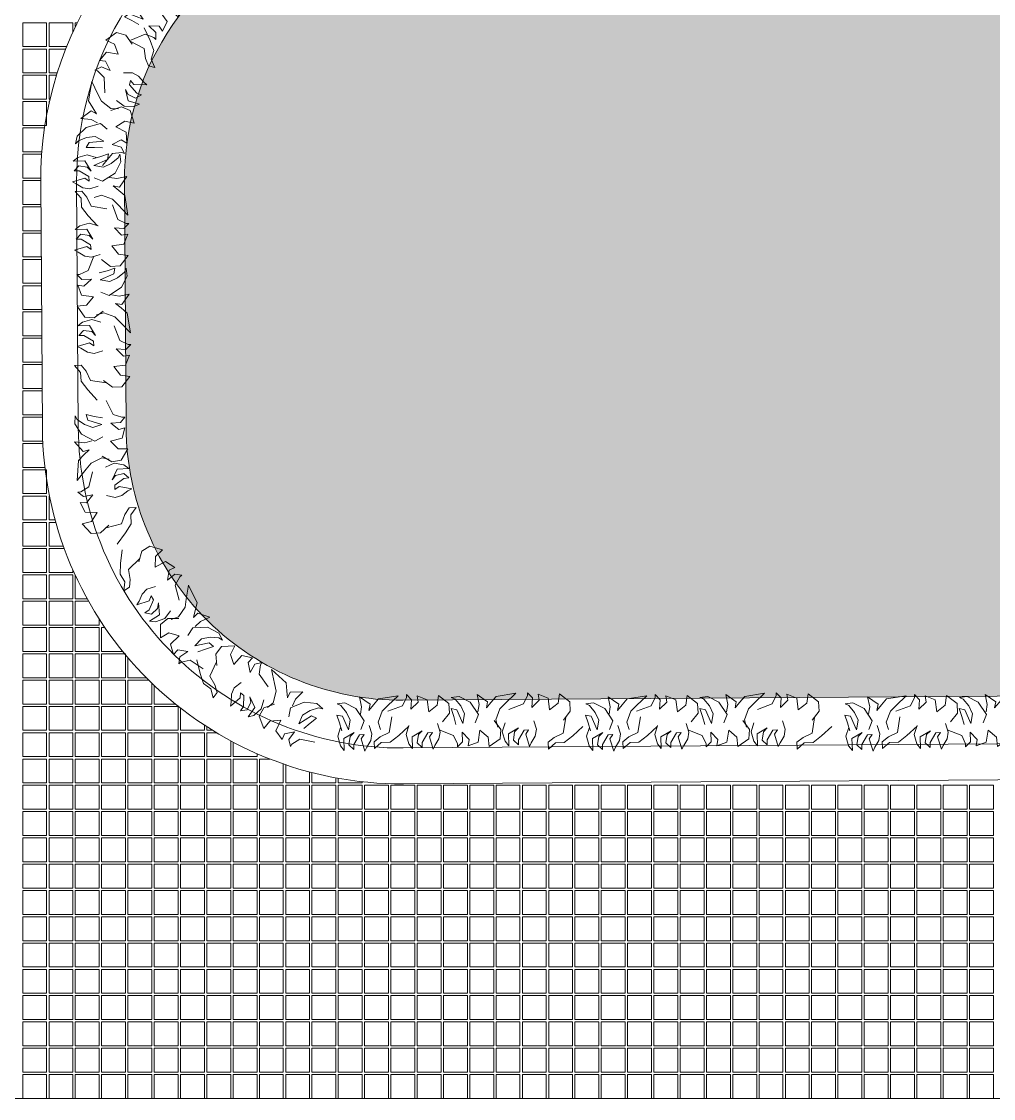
# Model space of a CAD drawing. Header units: millimetres. Extents: x -225363 to 347188, y -782467 to 813415.
# Drawn here: x 19634 to 23699, y 5775 to 10280 of the extents above; entities that cross this region are included whole.
import ezdxf

# ---------------------------------------------------------------- set-up
doc = ezdxf.new("R2010")
doc.units = ezdxf.units.MM
doc.layers.add('Xref SCN', color=8, linetype='Continuous', lineweight=0)
pattern_1 = [(197, (-1424125.8, -442865.07), (-126.479246, -237.872866), [95.25, -285.75]), (287, (-1424185.26, -442833.45), (237.872866, -126.479246), [95.25, -285.75])]

# ---------------------------------------------------------------- blocks, each defined once
blk = doc.blocks.new('tre')
at = {"layer": 'Xref SCN', "ltscale": 100}
for points in [[(220, 3680), (-60, 3640), (-140, 3480), (-230, 3370), (-350, 3380), (-240, 3500), (-230, 3660), (-110, 3810), (60, 3990)], [(350, 2660), (450, 2920), (600, 2990), (650, 2990), (560, 3080), (390, 3070), (520, 3200), (630, 3180), (560, 3360), (350, 3390), (470, 3540), (640, 3560), (500, 3750), (330, 3760), (170, 3640)], [(150, 3110), (0, 3160), (-120, 3140), (-240, 3070), (-310, 3040), (-90, 2970), (-10, 3020), (-20, 2940), (-190, 2840), (-280, 2840), (-200, 2750), (-50, 2770), (20, 2840), (-90, 2660), (-300, 2670), (-220, 2600), (-50, 2550), (110, 2600)], [(300, 2110), (430, 2130), (610, 2090), (480, 2280), (370, 2260), (470, 2340), (580, 2430), (640, 2780), (460, 2600), (360, 2500), (160, 2430), (30, 2470)], [(-30, 1420), (-130, 1680), (-280, 1750), (-330, 1750), (-240, 1840), (-70, 1830), (-200, 1960), (-310, 1940), (-240, 2120), (-30, 2150), (-150, 2300), (-320, 2320), (-180, 2510), (-10, 2520), (150, 2400)], [(70, 1720), (210, 1680), (350, 1630), (330, 1730), (90, 1840), (260, 1870), (400, 1800), (520, 1700), (550, 1630), (570, 1770), (470, 1970), (250, 2120), (100, 2060)], [(290, 500), (390, 760), (540, 830), (590, 830), (500, 920), (330, 910), (460, 1040), (570, 1020), (500, 1200), (290, 1230), (410, 1380), (580, 1400), (440, 1590), (270, 1600), (110, 1480)], [(80, 1390), (-70, 1440), (-190, 1420), (-310, 1350), (-380, 1320), (-160, 1250), (-80, 1300), (-90, 1220), (-260, 1120), (-350, 1120), (-270, 1030), (-120, 1050), (-50, 1120), (-160, 940), (-370, 950), (-290, 880), (-120, 830), (40, 880)], [(190, 570), (-90, 530), (-170, 370), (-260, 260), (-380, 270), (-270, 390), (-260, 550), (-140, 700), (30, 880)], [(230, 10), (360, 30), (540, -10), (410, 180), (300, 160), (400, 240), (510, 330), (570, 680), (390, 500), (290, 400), (90, 330), (-40, 370)], [(30, 170), (-120, 220), (-240, 200), (-360, 130), (-430, 100), (-210, 30), (-130, 80), (-140, 0), (-310, -100), (-400, -100), (-320, -190), (-170, -170), (-100, -100), (-210, -280), (-420, -270), (-340, -340), (-170, -390), (-10, -340)], [(-70, -320), (70, -360), (210, -410), (190, -310), (-50, -200), (120, -170), (260, -240), (380, -340), (410, -410), (430, -270), (330, -70), (110, 80), (-40, 20)]]:
    blk.add_lwpolyline(points, dxfattribs=at)
blk = doc.blocks.new('A$Cf999fc33')
at = {"layer": 'Xref SCN', "ltscale": 100}
for points in [[(73.8, 192), (72.9, 226.1), (69.8, 260.7), (91.3, 250.4), (102.2, 189.5), (118.9, 226.3), (111.2, 262.2), (95.5, 295.2), (81.4, 306.1), (114.3, 302.5), (153.8, 268.1), (175, 209.5), (152.7, 179)], [(175.7, 221.4), (187.8, 249.7), (189.2, 292.9), (224.7, 252.3), (213.8, 228.5), (237.7, 246.5), (264.5, 266.2), (347.4, 259.4), (296.1, 229.1), (267.6, 212.3), (240.1, 171), (241.5, 139.2)], [(303.3, 200.7), (368.1, 208.2), (392.7, 238.1), (395.6, 249.5), (410.7, 223.8), (398.6, 185.8), (435.6, 207.7), (437.5, 233.8), (474.2, 207.5), (468.8, 158.1), (509.8, 176.6), (524.2, 214), (559.1, 171.1), (551.5, 132), (515, 102.7)], [(0, 186.8), (53.1, 149), (60.2, 110.9), (57.3, 99.6), (83, 114.7), (90.6, 153.9), (112.5, 116.8), (101.6, 93), (146.5, 98.4), (165.5, 144.3), (192.5, 108.3), (187.1, 68.6), (238.4, 89.3), (250.5, 127.2), (232.7, 170.5)], [(393.6, 129.1), (396.2, 92.2), (384.7, 66.1), (361.8, 43), (350.9, 28.9), (347.9, 82.9), (363.9, 98.1), (345.2, 100.5), (312.6, 67.8), (307.4, 47.4), (291.6, 70.7), (304.9, 103.6), (324.8, 115.4), (277.6, 100.9), (267.6, 52.7), (256.4, 75), (255, 116.4), (275.7, 149.8)], [(526.9, 111.7), (501.6, 50.6), (460.6, 41.8), (430.4, 27.8), (425.7, 0), (459.3, 17.9), (496.2, 10.9), (537.2, 29.3), (587.9, 57.4)]]:
    blk.add_lwpolyline(points, dxfattribs=at)
blk = doc.blocks.new('A$C997e597b')
at = {"layer": 'Xref SCN', "ltscale": 3}
for points in [[(15950.7, 4500), (16050.7, 4500), (16050.7, 4400), (15950.7, 4400)], [(15950.7, 4390), (16050.7, 4390), (16050.7, 4290), (15950.7, 4290)], [(15950.7, 4280), (16050.7, 4280), (16050.7, 4180), (15950.7, 4180)], [(15950.7, 4170), (16050.7, 4170), (16050.7, 4070), (15950.7, 4070)], [(15950.7, 2630), (16050.7, 2630), (16050.7, 2530), (15950.7, 2530)], [(15950.7, 2520), (16050.7, 2520), (16050.7, 2420), (15950.7, 2420)], [(15950.7, 2410), (16050.7, 2410), (16050.7, 2310), (15950.7, 2310)], [(15950.7, 2300), (16050.7, 2300), (16050.7, 2200), (15950.7, 2200)], [(15950.7, 2190), (16050.7, 2190), (16050.7, 2090), (15950.7, 2090)], [(16060.7, 2190), (16160.7, 2190), (16160.7, 2090), (16060.7, 2090)], [(15950.7, 2080), (16050.7, 2080), (16050.7, 1980), (15950.7, 1980)], [(16060.7, 2080), (16160.7, 2080), (16160.7, 1980), (16060.7, 1980)], [(15950.7, 1970), (16050.7, 1970), (16050.7, 1870), (15950.7, 1870)], [(16060.7, 1970), (16160.7, 1970), (16160.7, 1870), (16060.7, 1870)], [(16170.7, 1970), (16270.7, 1970), (16270.7, 1870), (16170.7, 1870)], [(15950.7, 1860), (16050.7, 1860), (16050.7, 1760), (15950.7, 1760)], [(16060.7, 1860), (16160.7, 1860), (16160.7, 1760), (16060.7, 1760)], [(16170.7, 1860), (16270.7, 1860), (16270.7, 1760), (16170.7, 1760)], [(16280.7, 1860), (16380.7, 1860), (16380.7, 1760), (16280.7, 1760)], [(15950.7, 1750), (16050.7, 1750), (16050.7, 1650), (15950.7, 1650)], [(16060.7, 1750), (16160.7, 1750), (16160.7, 1650), (16060.7, 1650)], [(16170.7, 1750), (16270.7, 1750), (16270.7, 1650), (16170.7, 1650)], [(16280.7, 1750), (16380.7, 1750), (16380.7, 1650), (16280.7, 1650)], [(15950.7, 1640), (16050.7, 1640), (16050.7, 1540), (15950.7, 1540)], [(16060.7, 1640), (16160.7, 1640), (16160.7, 1540), (16060.7, 1540)], [(16170.7, 1640), (16270.7, 1640), (16270.7, 1540), (16170.7, 1540)], [(16280.7, 1640), (16380.7, 1640), (16380.7, 1540), (16280.7, 1540)], [(16390.7, 1640), (16490.7, 1640), (16490.7, 1540), (16390.7, 1540)], [(16500.7, 1640), (16600.7, 1640), (16600.7, 1540), (16500.7, 1540)], [(15950.7, 1530), (16050.7, 1530), (16050.7, 1430), (15950.7, 1430)], [(16060.7, 1530), (16160.7, 1530), (16160.7, 1430), (16060.7, 1430)], [(16170.7, 1530), (16270.7, 1530), (16270.7, 1430), (16170.7, 1430)], [(16280.7, 1530), (16380.7, 1530), (16380.7, 1430), (16280.7, 1430)], [(16390.7, 1530), (16490.7, 1530), (16490.7, 1430), (16390.7, 1430)], [(16500.7, 1530), (16600.7, 1530), (16600.7, 1430), (16500.7, 1430)], [(16610.7, 1530), (16710.7, 1530), (16710.7, 1430), (16610.7, 1430)], [(15950.7, 1420), (16050.7, 1420), (16050.7, 1320), (15950.7, 1320)], [(16060.7, 1420), (16160.7, 1420), (16160.7, 1320), (16060.7, 1320)], [(16170.7, 1420), (16270.7, 1420), (16270.7, 1320), (16170.7, 1320)], [(16280.7, 1420), (16380.7, 1420), (16380.7, 1320), (16280.7, 1320)], [(16390.7, 1420), (16490.7, 1420), (16490.7, 1320), (16390.7, 1320)], [(16500.7, 1420), (16600.7, 1420), (16600.7, 1320), (16500.7, 1320)], [(16610.7, 1420), (16710.7, 1420), (16710.7, 1320), (16610.7, 1320)], [(16720.7, 1420), (16820.7, 1420), (16820.7, 1320), (16720.7, 1320)], [(16830.7, 1420), (16930.7, 1420), (16930.7, 1320), (16830.7, 1320)], [(15950.7, 1310), (16050.7, 1310), (16050.7, 1210), (15950.7, 1210)], [(16060.7, 1310), (16160.7, 1310), (16160.7, 1210), (16060.7, 1210)], [(16170.7, 1310), (16270.7, 1310), (16270.7, 1210), (16170.7, 1210)], [(16280.7, 1310), (16380.7, 1310), (16380.7, 1210), (16280.7, 1210)], [(16390.7, 1310), (16490.7, 1310), (16490.7, 1210), (16390.7, 1210)], [(16500.7, 1310), (16600.7, 1310), (16600.7, 1210), (16500.7, 1210)], [(16610.7, 1310), (16710.7, 1310), (16710.7, 1210), (16610.7, 1210)], [(16720.7, 1310), (16820.7, 1310), (16820.7, 1210), (16720.7, 1210)], [(16830.7, 1310), (16930.7, 1310), (16930.7, 1210), (16830.7, 1210)], [(16940.7, 1310), (17040.7, 1310), (17040.7, 1210), (16940.7, 1210)], [(17050.7, 1310), (17150.7, 1310), (17150.7, 1210), (17050.7, 1210)], [(17160.7, 1310), (17260.7, 1310), (17260.7, 1210), (17160.7, 1210)], [(17270.7, 1310), (17370.7, 1310), (17370.7, 1210), (17270.7, 1210)], [(17380.7, 1310), (17480.7, 1310), (17480.7, 1210), (17380.7, 1210)], [(17490.7, 1310), (17590.7, 1310), (17590.7, 1210), (17490.7, 1210)], [(17600.7, 1310), (17700.7, 1310), (17700.7, 1210), (17600.7, 1210)], [(17710.7, 1310), (17810.7, 1310), (17810.7, 1210), (17710.7, 1210)], [(17820.7, 1310), (17920.7, 1310), (17920.7, 1210), (17820.7, 1210)], [(17930.7, 1310), (18030.7, 1310), (18030.7, 1210), (17930.7, 1210)], [(18040.7, 1310), (18140.7, 1310), (18140.7, 1210), (18040.7, 1210)], [(18150.7, 1310), (18250.7, 1310), (18250.7, 1210), (18150.7, 1210)], [(18260.7, 1310), (18360.7, 1310), (18360.7, 1210), (18260.7, 1210)], [(18370.7, 1310), (18470.7, 1310), (18470.7, 1210), (18370.7, 1210)], [(18480.7, 1310), (18580.7, 1310), (18580.7, 1210), (18480.7, 1210)], [(18590.7, 1310), (18690.7, 1310), (18690.7, 1210), (18590.7, 1210)], [(18700.7, 1310), (18800.7, 1310), (18800.7, 1210), (18700.7, 1210)], [(18810.7, 1310), (18910.7, 1310), (18910.7, 1210), (18810.7, 1210)], [(18920.7, 1310), (19020.7, 1310), (19020.7, 1210), (18920.7, 1210)], [(19030.7, 1310), (19130.7, 1310), (19130.7, 1210), (19030.7, 1210)], [(19140.7, 1310), (19240.7, 1310), (19240.7, 1210), (19140.7, 1210)], [(19250.7, 1310), (19350.7, 1310), (19350.7, 1210), (19250.7, 1210)], [(19360.7, 1310), (19460.7, 1310), (19460.7, 1210), (19360.7, 1210)], [(19470.7, 1310), (19570.7, 1310), (19570.7, 1210), (19470.7, 1210)], [(19580.7, 1310), (19680.7, 1310), (19680.7, 1210), (19580.7, 1210)], [(19690.7, 1310), (19790.7, 1310), (19790.7, 1210), (19690.7, 1210)], [(19800.7, 1310), (19900.7, 1310), (19900.7, 1210), (19800.7, 1210)], [(19910.7, 1310), (20010.7, 1310), (20010.7, 1210), (19910.7, 1210)], [(15950.7, 1200), (16050.7, 1200), (16050.7, 1100), (15950.7, 1100)], [(16060.7, 1200), (16160.7, 1200), (16160.7, 1100), (16060.7, 1100)], [(16170.7, 1200), (16270.7, 1200), (16270.7, 1100), (16170.7, 1100)], [(16280.7, 1200), (16380.7, 1200), (16380.7, 1100), (16280.7, 1100)], [(16390.7, 1200), (16490.7, 1200), (16490.7, 1100), (16390.7, 1100)], [(16500.7, 1200), (16600.7, 1200), (16600.7, 1100), (16500.7, 1100)], [(16610.7, 1200), (16710.7, 1200), (16710.7, 1100), (16610.7, 1100)], [(16720.7, 1200), (16820.7, 1200), (16820.7, 1100), (16720.7, 1100)], [(16830.7, 1200), (16930.7, 1200), (16930.7, 1100), (16830.7, 1100)], [(16940.7, 1200), (17040.7, 1200), (17040.7, 1100), (16940.7, 1100)], [(17050.7, 1200), (17150.7, 1200), (17150.7, 1100), (17050.7, 1100)], [(17160.7, 1200), (17260.7, 1200), (17260.7, 1100), (17160.7, 1100)], [(17270.7, 1200), (17370.7, 1200), (17370.7, 1100), (17270.7, 1100)], [(17380.7, 1200), (17480.7, 1200), (17480.7, 1100), (17380.7, 1100)], [(17490.7, 1200), (17590.7, 1200), (17590.7, 1100), (17490.7, 1100)], [(17600.7, 1200), (17700.7, 1200), (17700.7, 1100), (17600.7, 1100)], [(17710.7, 1200), (17810.7, 1200), (17810.7, 1100), (17710.7, 1100)], [(17820.7, 1200), (17920.7, 1200), (17920.7, 1100), (17820.7, 1100)], [(17930.7, 1200), (18030.7, 1200), (18030.7, 1100), (17930.7, 1100)], [(18040.7, 1200), (18140.7, 1200), (18140.7, 1100), (18040.7, 1100)], [(18150.7, 1200), (18250.7, 1200), (18250.7, 1100), (18150.7, 1100)], [(18260.7, 1200), (18360.7, 1200), (18360.7, 1100), (18260.7, 1100)], [(18370.7, 1200), (18470.7, 1200), (18470.7, 1100), (18370.7, 1100)], [(18480.7, 1200), (18580.7, 1200), (18580.7, 1100), (18480.7, 1100)], [(18590.7, 1200), (18690.7, 1200), (18690.7, 1100), (18590.7, 1100)], [(18700.7, 1200), (18800.7, 1200), (18800.7, 1100), (18700.7, 1100)], [(18810.7, 1200), (18910.7, 1200), (18910.7, 1100), (18810.7, 1100)], [(18920.7, 1200), (19020.7, 1200), (19020.7, 1100), (18920.7, 1100)], [(19030.7, 1200), (19130.7, 1200), (19130.7, 1100), (19030.7, 1100)], [(19140.7, 1200), (19240.7, 1200), (19240.7, 1100), (19140.7, 1100)], [(19250.7, 1200), (19350.7, 1200), (19350.7, 1100), (19250.7, 1100)], [(19360.7, 1200), (19460.7, 1200), (19460.7, 1100), (19360.7, 1100)], [(19470.7, 1200), (19570.7, 1200), (19570.7, 1100), (19470.7, 1100)], [(19580.7, 1200), (19680.7, 1200), (19680.7, 1100), (19580.7, 1100)], [(19690.7, 1200), (19790.7, 1200), (19790.7, 1100), (19690.7, 1100)], [(19800.7, 1200), (19900.7, 1200), (19900.7, 1100), (19800.7, 1100)], [(19910.7, 1200), (20010.7, 1200), (20010.7, 1100), (19910.7, 1100)], [(15950.7, 1090), (16050.7, 1090), (16050.7, 990), (15950.7, 990)], [(16060.7, 1090), (16160.7, 1090), (16160.7, 990), (16060.7, 990)], [(16170.7, 1090), (16270.7, 1090), (16270.7, 990), (16170.7, 990)], [(16280.7, 1090), (16380.7, 1090), (16380.7, 990), (16280.7, 990)], [(16390.7, 1090), (16490.7, 1090), (16490.7, 990), (16390.7, 990)], [(16500.7, 1090), (16600.7, 1090), (16600.7, 990), (16500.7, 990)], [(16610.7, 1090), (16710.7, 1090), (16710.7, 990), (16610.7, 990)], [(16720.7, 1090), (16820.7, 1090), (16820.7, 990), (16720.7, 990)], [(16830.7, 1090), (16930.7, 1090), (16930.7, 990), (16830.7, 990)], [(16940.7, 1090), (17040.7, 1090), (17040.7, 990), (16940.7, 990)], [(17050.7, 1090), (17150.7, 1090), (17150.7, 990), (17050.7, 990)], [(17160.7, 1090), (17260.7, 1090), (17260.7, 990), (17160.7, 990)], [(17270.7, 1090), (17370.7, 1090), (17370.7, 990), (17270.7, 990)], [(17380.7, 1090), (17480.7, 1090), (17480.7, 990), (17380.7, 990)], [(17490.7, 1090), (17590.7, 1090), (17590.7, 990), (17490.7, 990)], [(17600.7, 1090), (17700.7, 1090), (17700.7, 990), (17600.7, 990)], [(17710.7, 1090), (17810.7, 1090), (17810.7, 990), (17710.7, 990)], [(17820.7, 1090), (17920.7, 1090), (17920.7, 990), (17820.7, 990)], [(17930.7, 1090), (18030.7, 1090), (18030.7, 990), (17930.7, 990)], [(18040.7, 1090), (18140.7, 1090), (18140.7, 990), (18040.7, 990)], [(18150.7, 1090), (18250.7, 1090), (18250.7, 990), (18150.7, 990)], [(18260.7, 1090), (18360.7, 1090), (18360.7, 990), (18260.7, 990)], [(18370.7, 1090), (18470.7, 1090), (18470.7, 990), (18370.7, 990)], [(18480.7, 1090), (18580.7, 1090), (18580.7, 990), (18480.7, 990)], [(18590.7, 1090), (18690.7, 1090), (18690.7, 990), (18590.7, 990)], [(18700.7, 1090), (18800.7, 1090), (18800.7, 990), (18700.7, 990)], [(18810.7, 1090), (18910.7, 1090), (18910.7, 990), (18810.7, 990)], [(18920.7, 1090), (19020.7, 1090), (19020.7, 990), (18920.7, 990)], [(19030.7, 1090), (19130.7, 1090), (19130.7, 990), (19030.7, 990)], [(19140.7, 1090), (19240.7, 1090), (19240.7, 990), (19140.7, 990)], [(19250.7, 1090), (19350.7, 1090), (19350.7, 990), (19250.7, 990)], [(19360.7, 1090), (19460.7, 1090), (19460.7, 990), (19360.7, 990)], [(19470.7, 1090), (19570.7, 1090), (19570.7, 990), (19470.7, 990)], [(19580.7, 1090), (19680.7, 1090), (19680.7, 990), (19580.7, 990)], [(19690.7, 1090), (19790.7, 1090), (19790.7, 990), (19690.7, 990)], [(19800.7, 1090), (19900.7, 1090), (19900.7, 990), (19800.7, 990)], [(19910.7, 1090), (20010.7, 1090), (20010.7, 990), (19910.7, 990)], [(15950.7, 980), (16050.7, 980), (16050.7, 880), (15950.7, 880)], [(16060.7, 980), (16160.7, 980), (16160.7, 880), (16060.7, 880)], [(16170.7, 980), (16270.7, 980), (16270.7, 880), (16170.7, 880)], [(16280.7, 980), (16380.7, 980), (16380.7, 880), (16280.7, 880)], [(16390.7, 980), (16490.7, 980), (16490.7, 880), (16390.7, 880)], [(16500.7, 980), (16600.7, 980), (16600.7, 880), (16500.7, 880)], [(16610.7, 980), (16710.7, 980), (16710.7, 880), (16610.7, 880)], [(16720.7, 980), (16820.7, 980), (16820.7, 880), (16720.7, 880)], [(16830.7, 980), (16930.7, 980), (16930.7, 880), (16830.7, 880)], [(16940.7, 980), (17040.7, 980), (17040.7, 880), (16940.7, 880)], [(17050.7, 980), (17150.7, 980), (17150.7, 880), (17050.7, 880)], [(17160.7, 980), (17260.7, 980), (17260.7, 880), (17160.7, 880)], [(17270.7, 980), (17370.7, 980), (17370.7, 880), (17270.7, 880)], [(17380.7, 980), (17480.7, 980), (17480.7, 880), (17380.7, 880)], [(17490.7, 980), (17590.7, 980), (17590.7, 880), (17490.7, 880)], [(17600.7, 980), (17700.7, 980), (17700.7, 880), (17600.7, 880)], [(17710.7, 980), (17810.7, 980), (17810.7, 880), (17710.7, 880)], [(17820.7, 980), (17920.7, 980), (17920.7, 880), (17820.7, 880)], [(17930.7, 980), (18030.7, 980), (18030.7, 880), (17930.7, 880)], [(18040.7, 980), (18140.7, 980), (18140.7, 880), (18040.7, 880)], [(18150.7, 980), (18250.7, 980), (18250.7, 880), (18150.7, 880)], [(18260.7, 980), (18360.7, 980), (18360.7, 880), (18260.7, 880)], [(18370.7, 980), (18470.7, 980), (18470.7, 880), (18370.7, 880)], [(18480.7, 980), (18580.7, 980), (18580.7, 880), (18480.7, 880)], [(18590.7, 980), (18690.7, 980), (18690.7, 880), (18590.7, 880)], [(18700.7, 980), (18800.7, 980), (18800.7, 880), (18700.7, 880)], [(18810.7, 980), (18910.7, 980), (18910.7, 880), (18810.7, 880)], [(18920.7, 980), (19020.7, 980), (19020.7, 880), (18920.7, 880)], [(19030.7, 980), (19130.7, 980), (19130.7, 880), (19030.7, 880)], [(19140.7, 980), (19240.7, 980), (19240.7, 880), (19140.7, 880)], [(19250.7, 980), (19350.7, 980), (19350.7, 880), (19250.7, 880)], [(19360.7, 980), (19460.7, 980), (19460.7, 880), (19360.7, 880)], [(19470.7, 980), (19570.7, 980), (19570.7, 880), (19470.7, 880)], [(19580.7, 980), (19680.7, 980), (19680.7, 880), (19580.7, 880)], [(19690.7, 980), (19790.7, 980), (19790.7, 880), (19690.7, 880)], [(19800.7, 980), (19900.7, 980), (19900.7, 880), (19800.7, 880)], [(19910.7, 980), (20010.7, 980), (20010.7, 880), (19910.7, 880)], [(15950.7, 870), (16050.7, 870), (16050.7, 770), (15950.7, 770)], [(16060.7, 870), (16160.7, 870), (16160.7, 770), (16060.7, 770)], [(16170.7, 870), (16270.7, 870), (16270.7, 770), (16170.7, 770)], [(16280.7, 870), (16380.7, 870), (16380.7, 770), (16280.7, 770)], [(16390.7, 870), (16490.7, 870), (16490.7, 770), (16390.7, 770)], [(16500.7, 870), (16600.7, 870), (16600.7, 770), (16500.7, 770)], [(16610.7, 870), (16710.7, 870), (16710.7, 770), (16610.7, 770)], [(16720.7, 870), (16820.7, 870), (16820.7, 770), (16720.7, 770)], [(16830.7, 870), (16930.7, 870), (16930.7, 770), (16830.7, 770)], [(16940.7, 870), (17040.7, 870), (17040.7, 770), (16940.7, 770)], [(17050.7, 870), (17150.7, 870), (17150.7, 770), (17050.7, 770)], [(17160.7, 870), (17260.7, 870), (17260.7, 770), (17160.7, 770)], [(17270.7, 870), (17370.7, 870), (17370.7, 770), (17270.7, 770)], [(17380.7, 870), (17480.7, 870), (17480.7, 770), (17380.7, 770)], [(17490.7, 870), (17590.7, 870), (17590.7, 770), (17490.7, 770)], [(17600.7, 870), (17700.7, 870), (17700.7, 770), (17600.7, 770)], [(17710.7, 870), (17810.7, 870), (17810.7, 770), (17710.7, 770)], [(17820.7, 870), (17920.7, 870), (17920.7, 770), (17820.7, 770)], [(17930.7, 870), (18030.7, 870), (18030.7, 770), (17930.7, 770)], [(18040.7, 870), (18140.7, 870), (18140.7, 770), (18040.7, 770)], [(18150.7, 870), (18250.7, 870), (18250.7, 770), (18150.7, 770)], [(18260.7, 870), (18360.7, 870), (18360.7, 770), (18260.7, 770)], [(18370.7, 870), (18470.7, 870), (18470.7, 770), (18370.7, 770)], [(18480.7, 870), (18580.7, 870), (18580.7, 770), (18480.7, 770)], [(18590.7, 870), (18690.7, 870), (18690.7, 770), (18590.7, 770)], [(18700.7, 870), (18800.7, 870), (18800.7, 770), (18700.7, 770)], [(18810.7, 870), (18910.7, 870), (18910.7, 770), (18810.7, 770)], [(18920.7, 870), (19020.7, 870), (19020.7, 770), (18920.7, 770)], [(19030.7, 870), (19130.7, 870), (19130.7, 770), (19030.7, 770)], [(19140.7, 870), (19240.7, 870), (19240.7, 770), (19140.7, 770)], [(19250.7, 870), (19350.7, 870), (19350.7, 770), (19250.7, 770)], [(19360.7, 870), (19460.7, 870), (19460.7, 770), (19360.7, 770)], [(19470.7, 870), (19570.7, 870), (19570.7, 770), (19470.7, 770)], [(19580.7, 870), (19680.7, 870), (19680.7, 770), (19580.7, 770)], [(19690.7, 870), (19790.7, 870), (19790.7, 770), (19690.7, 770)], [(19800.7, 870), (19900.7, 870), (19900.7, 770), (19800.7, 770)], [(19910.7, 870), (20010.7, 870), (20010.7, 770), (19910.7, 770)], [(15950.7, 760), (16050.7, 760), (16050.7, 660), (15950.7, 660)], [(16060.7, 760), (16160.7, 760), (16160.7, 660), (16060.7, 660)], [(16170.7, 760), (16270.7, 760), (16270.7, 660), (16170.7, 660)], [(16280.7, 760), (16380.7, 760), (16380.7, 660), (16280.7, 660)], [(16390.7, 760), (16490.7, 760), (16490.7, 660), (16390.7, 660)], [(16500.7, 760), (16600.7, 760), (16600.7, 660), (16500.7, 660)], [(16610.7, 760), (16710.7, 760), (16710.7, 660), (16610.7, 660)], [(16720.7, 760), (16820.7, 760), (16820.7, 660), (16720.7, 660)], [(16830.7, 760), (16930.7, 760), (16930.7, 660), (16830.7, 660)], [(16940.7, 760), (17040.7, 760), (17040.7, 660), (16940.7, 660)], [(17050.7, 760), (17150.7, 760), (17150.7, 660), (17050.7, 660)], [(17160.7, 760), (17260.7, 760), (17260.7, 660), (17160.7, 660)], [(17270.7, 760), (17370.7, 760), (17370.7, 660), (17270.7, 660)], [(17380.7, 760), (17480.7, 760), (17480.7, 660), (17380.7, 660)], [(17490.7, 760), (17590.7, 760), (17590.7, 660), (17490.7, 660)], [(17600.7, 760), (17700.7, 760), (17700.7, 660), (17600.7, 660)], [(17710.7, 760), (17810.7, 760), (17810.7, 660), (17710.7, 660)], [(17820.7, 760), (17920.7, 760), (17920.7, 660), (17820.7, 660)], [(17930.7, 760), (18030.7, 760), (18030.7, 660), (17930.7, 660)], [(18040.7, 760), (18140.7, 760), (18140.7, 660), (18040.7, 660)], [(18150.7, 760), (18250.7, 760), (18250.7, 660), (18150.7, 660)], [(18260.7, 760), (18360.7, 760), (18360.7, 660), (18260.7, 660)], [(18370.7, 760), (18470.7, 760), (18470.7, 660), (18370.7, 660)], [(18480.7, 760), (18580.7, 760), (18580.7, 660), (18480.7, 660)], [(18590.7, 760), (18690.7, 760), (18690.7, 660), (18590.7, 660)], [(18700.7, 760), (18800.7, 760), (18800.7, 660), (18700.7, 660)], [(18810.7, 760), (18910.7, 760), (18910.7, 660), (18810.7, 660)], [(18920.7, 760), (19020.7, 760), (19020.7, 660), (18920.7, 660)], [(19030.7, 760), (19130.7, 760), (19130.7, 660), (19030.7, 660)], [(19140.7, 760), (19240.7, 760), (19240.7, 660), (19140.7, 660)], [(19250.7, 760), (19350.7, 760), (19350.7, 660), (19250.7, 660)], [(19360.7, 760), (19460.7, 760), (19460.7, 660), (19360.7, 660)], [(19470.7, 760), (19570.7, 760), (19570.7, 660), (19470.7, 660)], [(19580.7, 760), (19680.7, 760), (19680.7, 660), (19580.7, 660)], [(19690.7, 760), (19790.7, 760), (19790.7, 660), (19690.7, 660)], [(19800.7, 760), (19900.7, 760), (19900.7, 660), (19800.7, 660)], [(19910.7, 760), (20010.7, 760), (20010.7, 660), (19910.7, 660)], [(15950.7, 650), (16050.7, 650), (16050.7, 550), (15950.7, 550)], [(16060.7, 650), (16160.7, 650), (16160.7, 550), (16060.7, 550)], [(16170.7, 650), (16270.7, 650), (16270.7, 550), (16170.7, 550)], [(16280.7, 650), (16380.7, 650), (16380.7, 550), (16280.7, 550)], [(16390.7, 650), (16490.7, 650), (16490.7, 550), (16390.7, 550)], [(16500.7, 650), (16600.7, 650), (16600.7, 550), (16500.7, 550)], [(16610.7, 650), (16710.7, 650), (16710.7, 550), (16610.7, 550)], [(16720.7, 650), (16820.7, 650), (16820.7, 550), (16720.7, 550)], [(16830.7, 650), (16930.7, 650), (16930.7, 550), (16830.7, 550)], [(16940.7, 650), (17040.7, 650), (17040.7, 550), (16940.7, 550)], [(17050.7, 650), (17150.7, 650), (17150.7, 550), (17050.7, 550)], [(17160.7, 650), (17260.7, 650), (17260.7, 550), (17160.7, 550)], [(17270.7, 650), (17370.7, 650), (17370.7, 550), (17270.7, 550)], [(17380.7, 650), (17480.7, 650), (17480.7, 550), (17380.7, 550)], [(17490.7, 650), (17590.7, 650), (17590.7, 550), (17490.7, 550)], [(17600.7, 650), (17700.7, 650), (17700.7, 550), (17600.7, 550)], [(17710.7, 650), (17810.7, 650), (17810.7, 550), (17710.7, 550)], [(17820.7, 650), (17920.7, 650), (17920.7, 550), (17820.7, 550)], [(17930.7, 650), (18030.7, 650), (18030.7, 550), (17930.7, 550)], [(18040.7, 650), (18140.7, 650), (18140.7, 550), (18040.7, 550)], [(18150.7, 650), (18250.7, 650), (18250.7, 550), (18150.7, 550)], [(18260.7, 650), (18360.7, 650), (18360.7, 550), (18260.7, 550)], [(18370.7, 650), (18470.7, 650), (18470.7, 550), (18370.7, 550)], [(18480.7, 650), (18580.7, 650), (18580.7, 550), (18480.7, 550)], [(18590.7, 650), (18690.7, 650), (18690.7, 550), (18590.7, 550)], [(18700.7, 650), (18800.7, 650), (18800.7, 550), (18700.7, 550)], [(18810.7, 650), (18910.7, 650), (18910.7, 550), (18810.7, 550)], [(18920.7, 650), (19020.7, 650), (19020.7, 550), (18920.7, 550)], [(19030.7, 650), (19130.7, 650), (19130.7, 550), (19030.7, 550)], [(19140.7, 650), (19240.7, 650), (19240.7, 550), (19140.7, 550)], [(19250.7, 650), (19350.7, 650), (19350.7, 550), (19250.7, 550)], [(19360.7, 650), (19460.7, 650), (19460.7, 550), (19360.7, 550)], [(19470.7, 650), (19570.7, 650), (19570.7, 550), (19470.7, 550)], [(19580.7, 650), (19680.7, 650), (19680.7, 550), (19580.7, 550)], [(19690.7, 650), (19790.7, 650), (19790.7, 550), (19690.7, 550)], [(19800.7, 650), (19900.7, 650), (19900.7, 550), (19800.7, 550)], [(19910.7, 650), (20010.7, 650), (20010.7, 550), (19910.7, 550)], [(15950.7, 540), (16050.7, 540), (16050.7, 440), (15950.7, 440)], [(16060.7, 540), (16160.7, 540), (16160.7, 440), (16060.7, 440)], [(16170.7, 540), (16270.7, 540), (16270.7, 440), (16170.7, 440)], [(16280.7, 540), (16380.7, 540), (16380.7, 440), (16280.7, 440)], [(16390.7, 540), (16490.7, 540), (16490.7, 440), (16390.7, 440)], [(16500.7, 540), (16600.7, 540), (16600.7, 440), (16500.7, 440)], [(16610.7, 540), (16710.7, 540), (16710.7, 440), (16610.7, 440)], [(16720.7, 540), (16820.7, 540), (16820.7, 440), (16720.7, 440)], [(16830.7, 540), (16930.7, 540), (16930.7, 440), (16830.7, 440)], [(16940.7, 540), (17040.7, 540), (17040.7, 440), (16940.7, 440)], [(17050.7, 540), (17150.7, 540), (17150.7, 440), (17050.7, 440)], [(17160.7, 540), (17260.7, 540), (17260.7, 440), (17160.7, 440)], [(17270.7, 540), (17370.7, 540), (17370.7, 440), (17270.7, 440)], [(17380.7, 540), (17480.7, 540), (17480.7, 440), (17380.7, 440)], [(17490.7, 540), (17590.7, 540), (17590.7, 440), (17490.7, 440)], [(17600.7, 540), (17700.7, 540), (17700.7, 440), (17600.7, 440)], [(17710.7, 540), (17810.7, 540), (17810.7, 440), (17710.7, 440)], [(17820.7, 540), (17920.7, 540), (17920.7, 440), (17820.7, 440)], [(17930.7, 540), (18030.7, 540), (18030.7, 440), (17930.7, 440)], [(18040.7, 540), (18140.7, 540), (18140.7, 440), (18040.7, 440)], [(18150.7, 540), (18250.7, 540), (18250.7, 440), (18150.7, 440)], [(18260.7, 540), (18360.7, 540), (18360.7, 440), (18260.7, 440)], [(18370.7, 540), (18470.7, 540), (18470.7, 440), (18370.7, 440)], [(18480.7, 540), (18580.7, 540), (18580.7, 440), (18480.7, 440)], [(18590.7, 540), (18690.7, 540), (18690.7, 440), (18590.7, 440)], [(18700.7, 540), (18800.7, 540), (18800.7, 440), (18700.7, 440)], [(18810.7, 540), (18910.7, 540), (18910.7, 440), (18810.7, 440)], [(18920.7, 540), (19020.7, 540), (19020.7, 440), (18920.7, 440)], [(19030.7, 540), (19130.7, 540), (19130.7, 440), (19030.7, 440)], [(19140.7, 540), (19240.7, 540), (19240.7, 440), (19140.7, 440)], [(19250.7, 540), (19350.7, 540), (19350.7, 440), (19250.7, 440)], [(19360.7, 540), (19460.7, 540), (19460.7, 440), (19360.7, 440)], [(19470.7, 540), (19570.7, 540), (19570.7, 440), (19470.7, 440)], [(19580.7, 540), (19680.7, 540), (19680.7, 440), (19580.7, 440)], [(19690.7, 540), (19790.7, 540), (19790.7, 440), (19690.7, 440)], [(19800.7, 540), (19900.7, 540), (19900.7, 440), (19800.7, 440)], [(19910.7, 540), (20010.7, 540), (20010.7, 440), (19910.7, 440)], [(15950.7, 430), (16050.7, 430), (16050.7, 330), (15950.7, 330)], [(16060.7, 430), (16160.7, 430), (16160.7, 330), (16060.7, 330)], [(16170.7, 430), (16270.7, 430), (16270.7, 330), (16170.7, 330)], [(16280.7, 430), (16380.7, 430), (16380.7, 330), (16280.7, 330)], [(16390.7, 430), (16490.7, 430), (16490.7, 330), (16390.7, 330)], [(16500.7, 430), (16600.7, 430), (16600.7, 330), (16500.7, 330)], [(16610.7, 430), (16710.7, 430), (16710.7, 330), (16610.7, 330)], [(16720.7, 430), (16820.7, 430), (16820.7, 330), (16720.7, 330)], [(16830.7, 430), (16930.7, 430), (16930.7, 330), (16830.7, 330)], [(16940.7, 430), (17040.7, 430), (17040.7, 330), (16940.7, 330)], [(17050.7, 430), (17150.7, 430), (17150.7, 330), (17050.7, 330)], [(17160.7, 430), (17260.7, 430), (17260.7, 330), (17160.7, 330)], [(17270.7, 430), (17370.7, 430), (17370.7, 330), (17270.7, 330)], [(17380.7, 430), (17480.7, 430), (17480.7, 330), (17380.7, 330)], [(17490.7, 430), (17590.7, 430), (17590.7, 330), (17490.7, 330)], [(17600.7, 430), (17700.7, 430), (17700.7, 330), (17600.7, 330)], [(17710.7, 430), (17810.7, 430), (17810.7, 330), (17710.7, 330)], [(17820.7, 430), (17920.7, 430), (17920.7, 330), (17820.7, 330)], [(17930.7, 430), (18030.7, 430), (18030.7, 330), (17930.7, 330)], [(18040.7, 430), (18140.7, 430), (18140.7, 330), (18040.7, 330)], [(18150.7, 430), (18250.7, 430), (18250.7, 330), (18150.7, 330)], [(18260.7, 430), (18360.7, 430), (18360.7, 330), (18260.7, 330)], [(18370.7, 430), (18470.7, 430), (18470.7, 330), (18370.7, 330)], [(18480.7, 430), (18580.7, 430), (18580.7, 330), (18480.7, 330)], [(18590.7, 430), (18690.7, 430), (18690.7, 330), (18590.7, 330)], [(18700.7, 430), (18800.7, 430), (18800.7, 330), (18700.7, 330)], [(18810.7, 430), (18910.7, 430), (18910.7, 330), (18810.7, 330)], [(18920.7, 430), (19020.7, 430), (19020.7, 330), (18920.7, 330)], [(19030.7, 430), (19130.7, 430), (19130.7, 330), (19030.7, 330)], [(19140.7, 430), (19240.7, 430), (19240.7, 330), (19140.7, 330)], [(19250.7, 430), (19350.7, 430), (19350.7, 330), (19250.7, 330)], [(19360.7, 430), (19460.7, 430), (19460.7, 330), (19360.7, 330)], [(19470.7, 430), (19570.7, 430), (19570.7, 330), (19470.7, 330)], [(19580.7, 430), (19680.7, 430), (19680.7, 330), (19580.7, 330)], [(19690.7, 430), (19790.7, 430), (19790.7, 330), (19690.7, 330)], [(19800.7, 430), (19900.7, 430), (19900.7, 330), (19800.7, 330)], [(19910.7, 430), (20010.7, 430), (20010.7, 330), (19910.7, 330)], [(15950.7, 320), (16050.7, 320), (16050.7, 220), (15950.7, 220)], [(16060.7, 320), (16160.7, 320), (16160.7, 220), (16060.7, 220)], [(16170.7, 320), (16270.7, 320), (16270.7, 220), (16170.7, 220)], [(16280.7, 320), (16380.7, 320), (16380.7, 220), (16280.7, 220)], [(16390.7, 320), (16490.7, 320), (16490.7, 220), (16390.7, 220)], [(16500.7, 320), (16600.7, 320), (16600.7, 220), (16500.7, 220)], [(16610.7, 320), (16710.7, 320), (16710.7, 220), (16610.7, 220)], [(16720.7, 320), (16820.7, 320), (16820.7, 220), (16720.7, 220)], [(16830.7, 320), (16930.7, 320), (16930.7, 220), (16830.7, 220)], [(16940.7, 320), (17040.7, 320), (17040.7, 220), (16940.7, 220)], [(17050.7, 320), (17150.7, 320), (17150.7, 220), (17050.7, 220)], [(17160.7, 320), (17260.7, 320), (17260.7, 220), (17160.7, 220)], [(17270.7, 320), (17370.7, 320), (17370.7, 220), (17270.7, 220)], [(17380.7, 320), (17480.7, 320), (17480.7, 220), (17380.7, 220)], [(17490.7, 320), (17590.7, 320), (17590.7, 220), (17490.7, 220)], [(17600.7, 320), (17700.7, 320), (17700.7, 220), (17600.7, 220)], [(17710.7, 320), (17810.7, 320), (17810.7, 220), (17710.7, 220)], [(17820.7, 320), (17920.7, 320), (17920.7, 220), (17820.7, 220)], [(17930.7, 320), (18030.7, 320), (18030.7, 220), (17930.7, 220)], [(18040.7, 320), (18140.7, 320), (18140.7, 220), (18040.7, 220)], [(18150.7, 320), (18250.7, 320), (18250.7, 220), (18150.7, 220)], [(18260.7, 320), (18360.7, 320), (18360.7, 220), (18260.7, 220)], [(18370.7, 320), (18470.7, 320), (18470.7, 220), (18370.7, 220)], [(18480.7, 320), (18580.7, 320), (18580.7, 220), (18480.7, 220)], [(18590.7, 320), (18690.7, 320), (18690.7, 220), (18590.7, 220)], [(18700.7, 320), (18800.7, 320), (18800.7, 220), (18700.7, 220)], [(18810.7, 320), (18910.7, 320), (18910.7, 220), (18810.7, 220)], [(18920.7, 320), (19020.7, 320), (19020.7, 220), (18920.7, 220)], [(19030.7, 320), (19130.7, 320), (19130.7, 220), (19030.7, 220)], [(19140.7, 320), (19240.7, 320), (19240.7, 220), (19140.7, 220)], [(19250.7, 320), (19350.7, 320), (19350.7, 220), (19250.7, 220)], [(19360.7, 320), (19460.7, 320), (19460.7, 220), (19360.7, 220)], [(19470.7, 320), (19570.7, 320), (19570.7, 220), (19470.7, 220)], [(19580.7, 320), (19680.7, 320), (19680.7, 220), (19580.7, 220)], [(19690.7, 320), (19790.7, 320), (19790.7, 220), (19690.7, 220)], [(19800.7, 320), (19900.7, 320), (19900.7, 220), (19800.7, 220)], [(19910.7, 320), (20010.7, 320), (20010.7, 220), (19910.7, 220)], [(15950.7, 210), (16050.7, 210), (16050.7, 110), (15950.7, 110)], [(16060.7, 210), (16160.7, 210), (16160.7, 110), (16060.7, 110)], [(16170.7, 210), (16270.7, 210), (16270.7, 110), (16170.7, 110)], [(16280.7, 210), (16380.7, 210), (16380.7, 110), (16280.7, 110)], [(16390.7, 210), (16490.7, 210), (16490.7, 110), (16390.7, 110)], [(16500.7, 210), (16600.7, 210), (16600.7, 110), (16500.7, 110)], [(16610.7, 210), (16710.7, 210), (16710.7, 110), (16610.7, 110)], [(16720.7, 210), (16820.7, 210), (16820.7, 110), (16720.7, 110)], [(16830.7, 210), (16930.7, 210), (16930.7, 110), (16830.7, 110)], [(16940.7, 210), (17040.7, 210), (17040.7, 110), (16940.7, 110)], [(17050.7, 210), (17150.7, 210), (17150.7, 110), (17050.7, 110)], [(17160.7, 210), (17260.7, 210), (17260.7, 110), (17160.7, 110)], [(17270.7, 210), (17370.7, 210), (17370.7, 110), (17270.7, 110)], [(17380.7, 210), (17480.7, 210), (17480.7, 110), (17380.7, 110)], [(17490.7, 210), (17590.7, 210), (17590.7, 110), (17490.7, 110)], [(17600.7, 210), (17700.7, 210), (17700.7, 110), (17600.7, 110)], [(17710.7, 210), (17810.7, 210), (17810.7, 110), (17710.7, 110)], [(17820.7, 210), (17920.7, 210), (17920.7, 110), (17820.7, 110)], [(17930.7, 210), (18030.7, 210), (18030.7, 110), (17930.7, 110)], [(18040.7, 210), (18140.7, 210), (18140.7, 110), (18040.7, 110)], [(18150.7, 210), (18250.7, 210), (18250.7, 110), (18150.7, 110)], [(18260.7, 210), (18360.7, 210), (18360.7, 110), (18260.7, 110)], [(18370.7, 210), (18470.7, 210), (18470.7, 110), (18370.7, 110)], [(18480.7, 210), (18580.7, 210), (18580.7, 110), (18480.7, 110)], [(18590.7, 210), (18690.7, 210), (18690.7, 110), (18590.7, 110)], [(18700.7, 210), (18800.7, 210), (18800.7, 110), (18700.7, 110)], [(18810.7, 210), (18910.7, 210), (18910.7, 110), (18810.7, 110)], [(18920.7, 210), (19020.7, 210), (19020.7, 110), (18920.7, 110)], [(19030.7, 210), (19130.7, 210), (19130.7, 110), (19030.7, 110)], [(19140.7, 210), (19240.7, 210), (19240.7, 110), (19140.7, 110)], [(19250.7, 210), (19350.7, 210), (19350.7, 110), (19250.7, 110)], [(19360.7, 210), (19460.7, 210), (19460.7, 110), (19360.7, 110)], [(19470.7, 210), (19570.7, 210), (19570.7, 110), (19470.7, 110)], [(19580.7, 210), (19680.7, 210), (19680.7, 110), (19580.7, 110)], [(19690.7, 210), (19790.7, 210), (19790.7, 110), (19690.7, 110)], [(19800.7, 210), (19900.7, 210), (19900.7, 110), (19800.7, 110)], [(19910.7, 210), (20010.7, 210), (20010.7, 110), (19910.7, 110)], [(15950.7, 100), (16050.7, 100), (16050.7, 0), (15950.7, 0)], [(16060.7, 100), (16160.7, 100), (16160.7, 0), (16060.7, 0)], [(16170.7, 100), (16270.7, 100), (16270.7, 0), (16170.7, 0)], [(16280.7, 100), (16380.7, 100), (16380.7, 0), (16280.7, 0)], [(16390.7, 100), (16490.7, 100), (16490.7, 0), (16390.7, 0)], [(16500.7, 100), (16600.7, 100), (16600.7, 0), (16500.7, 0)], [(16610.7, 100), (16710.7, 100), (16710.7, 0), (16610.7, 0)], [(16720.7, 100), (16820.7, 100), (16820.7, 0), (16720.7, 0)], [(16830.7, 100), (16930.7, 100), (16930.7, 0), (16830.7, 0)], [(16940.7, 100), (17040.7, 100), (17040.7, 0), (16940.7, 0)], [(17050.7, 100), (17150.7, 100), (17150.7, 0), (17050.7, 0)], [(17160.7, 100), (17260.7, 100), (17260.7, 0), (17160.7, 0)], [(17270.7, 100), (17370.7, 100), (17370.7, 0), (17270.7, 0)], [(17380.7, 100), (17480.7, 100), (17480.7, 0), (17380.7, 0)], [(17490.7, 100), (17590.7, 100), (17590.7, 0), (17490.7, 0)], [(17600.7, 100), (17700.7, 100), (17700.7, 0), (17600.7, 0)], [(17710.7, 100), (17810.7, 100), (17810.7, 0), (17710.7, 0)], [(17820.7, 100), (17920.7, 100), (17920.7, 0), (17820.7, 0)], [(17930.7, 100), (18030.7, 100), (18030.7, 0), (17930.7, 0)], [(18040.7, 100), (18140.7, 100), (18140.7, 0), (18040.7, 0)], [(18150.7, 100), (18250.7, 100), (18250.7, 0), (18150.7, 0)], [(18260.7, 100), (18360.7, 100), (18360.7, 0), (18260.7, 0)], [(18370.7, 100), (18470.7, 100), (18470.7, 0), (18370.7, 0)], [(18480.7, 100), (18580.7, 100), (18580.7, 0), (18480.7, 0)], [(18590.7, 100), (18690.7, 100), (18690.7, 0), (18590.7, 0)], [(18700.7, 100), (18800.7, 100), (18800.7, 0), (18700.7, 0)], [(18810.7, 100), (18910.7, 100), (18910.7, 0), (18810.7, 0)], [(18920.7, 100), (19020.7, 100), (19020.7, 0), (18920.7, 0)], [(19030.7, 100), (19130.7, 100), (19130.7, 0), (19030.7, 0)], [(19140.7, 100), (19240.7, 100), (19240.7, 0), (19140.7, 0)], [(19250.7, 100), (19350.7, 100), (19350.7, 0), (19250.7, 0)], [(19360.7, 100), (19460.7, 100), (19460.7, 0), (19360.7, 0)], [(19470.7, 100), (19570.7, 100), (19570.7, 0), (19470.7, 0)], [(19580.7, 100), (19680.7, 100), (19680.7, 0), (19580.7, 0)], [(19690.7, 100), (19790.7, 100), (19790.7, 0), (19690.7, 0)], [(19800.7, 100), (19900.7, 100), (19900.7, 0), (19800.7, 0)], [(19910.7, 100), (20010.7, 100), (20010.7, 0), (19910.7, 0)]]:
    blk.add_lwpolyline(points, close=True, dxfattribs=at)
for points in [[(16134.1, 4400), (16060.7, 4400), (16060.7, 4500), (16160.7, 4500), (16160.7, 4462.1)], [(16170.7, 4483.7), (16170.7, 4500), (16178.6, 4500)], [(16094.8, 4290), (16060.7, 4290), (16060.7, 4390), (16130.1, 4390)], [(16064.8, 4180), (16060.7, 4180), (16060.7, 4280), (16091.7, 4280)], [(16060.7, 4161.7), (16060.7, 4170), (16062.6, 4170)], [(16030.7, 3960), (15950.7, 3960), (15950.7, 4060), (16042.1, 4060)], [(16026, 3850), (15950.7, 3850), (15950.7, 3950), (16030, 3950)], [(16026.6, 3740), (15950.7, 3740), (15950.7, 3840), (16026, 3840)], [(16027.4, 3630), (15950.7, 3630), (15950.7, 3730), (16026.7, 3730)], [(16028.1, 3520), (15950.7, 3520), (15950.7, 3620), (16027.4, 3620)], [(16028.9, 3410), (15950.7, 3410), (15950.7, 3510), (16028.2, 3510)], [(16029.6, 3300), (15950.7, 3300), (15950.7, 3400), (16028.9, 3400)], [(16030.3, 3190), (15950.7, 3190), (15950.7, 3290), (16029.7, 3290)], [(16031.1, 3080), (15950.7, 3080), (15950.7, 3180), (16030.4, 3180)], [(16031.8, 2970), (15950.7, 2970), (15950.7, 3070), (16031.1, 3070)], [(16032.6, 2860), (15950.7, 2860), (15950.7, 2960), (16031.9, 2960)], [(16034.3, 2750), (15950.7, 2750), (15950.7, 2850), (16032.6, 2850)], [(16043.3, 2640), (15950.7, 2640), (15950.7, 2740), (16034.8, 2740)], [(16086.1, 2420), (16060.7, 2420), (16060.7, 2520), (16062.4, 2520)], [(16120.8, 2310), (16060.7, 2310), (16060.7, 2410), (16088.9, 2410)], [(16160.7, 2210.2), (16160.7, 2200), (16060.7, 2200), (16060.7, 2300), (16124.5, 2300)], [(16220.3, 2090), (16170.7, 2090), (16170.7, 2188)], [(16270.7, 2005.6), (16270.7, 1980), (16170.7, 1980), (16170.7, 2080), (16225.9, 2080)], [(16368.9, 1870), (16280.7, 1870), (16280.7, 1970), (16294.3, 1970)], [(16467.7, 1760), (16390.7, 1760), (16390.7, 1843.8)], [(16490.7, 1737.3), (16490.7, 1650), (16390.7, 1650), (16390.7, 1750), (16477.7, 1750)], [(16589.4, 1650), (16500.7, 1650), (16500.7, 1727.7)], [(16710.7, 1561.5), (16710.7, 1540), (16610.7, 1540), (16610.7, 1633.1)], [(16744.5, 1540), (16720.7, 1540), (16720.7, 1555)], [(16820.7, 1495.9), (16820.7, 1430), (16720.7, 1430), (16720.7, 1530), (16760.9, 1530)], [(16930.7, 1442.3), (16930.7, 1430), (16830.7, 1430), (16830.7, 1490.6)], [(17040.7, 1399.1), (17040.7, 1320), (16940.7, 1320), (16940.7, 1420), (16984.3, 1420)], [(17150.7, 1365.6), (17150.7, 1320), (17050.7, 1320), (17050.7, 1395.7)], [(17260.7, 1341), (17260.7, 1320), (17160.7, 1320), (17160.7, 1363)], [(17370.7, 1324.9), (17370.7, 1320), (17270.7, 1320), (17270.7, 1339.2)]]:
    blk.add_lwpolyline(points, dxfattribs=at)
blk = doc.blocks.new('Xref SCN')
at = {"layer": 'Xref SCN', "ltscale": 3}
h = blk.add_hatch(dxfattribs=at)
h.set_pattern_fill('CROSS', color=256, scale=30, angle=197)
h.set_pattern_definition(pattern_1)
edge = h.paths.add_edge_path()
edge.add_arc((2267.4, -6083), 1150, 110.6378, 180.3856)
edge.add_line((1117.5, -6090.7), (1124.4, -7115.5))
edge.add_arc((2274.3, -7107.7), 1150, 180.3856, 270.3856)
edge.add_line((2282.1, -8257.7), (21549.9, -8127.6))
edge.add_arc((21542.2, -6977.6), 1150, 270.3853, 360.4402)
edge.add_line((22692.1, -6968.7), (22692.2, -2095.9))
edge.add_arc((21542.2, -2104.7), 1150, 0.4404, 90.3856)
edge.add_line((21534.5, -954.8), (6081.9, -1059))
edge.add_arc((6089.6, -2209), 1150, 90.3854, 160.1332)
edge.add_arc((-23.6, -0.1), 5350, 290.6378, 340.1333, ccw=False)
edge = h.paths.add_edge_path()
edge.add_arc((21542.2, 18280.2), 1150, 0.4403, 104.3699, ccw=False)
edge.add_line((22692.2, 18289), (22692.2, 2404))
edge.add_arc((21542.2, 2395.2), 1150, -89.6144, 0.4403, ccw=False)
edge.add_line((21549.9, 1245.2), (6067.1, 1140.9))
edge.add_arc((6059.3, 2290.9), 1150, 200.6378, 270.3855, ccw=False)
edge.add_arc((-23.6, -0.1), 5350, 20.6378, 28.5953)
edge.add_arc((5234.3, 2862.4), 636.6, 160.1438, 208.3076, ccw=False)
edge.add_arc((7788.2, 2340.3), 3237.9, 44.3307, 166.8197, ccw=False)
edge.add_arc((13743.2, 8157.8), 5087.1, 224.3307, 255.0649)
edge.add_arc((13751.1, 8258.8), 5186.7, 255.2685, 275.8245)
edge.add_arc((13743.2, 8157.8), 5087.1, 276.028, 352.804)
edge.add_arc((13366.1, 8136.4), 5458.9, 353.5222, 372.9617)
edge.add_arc((13743.2, 8157.8), 5087.1, 13.6798, 75.7266)
edge.add_arc((16202.1, 17226.1), 4310.1, 184.5429, 253.7688, ccw=False)
edge.add_arc((12055.2, 16895.7), 150, 104.4177, 184.1801, ccw=False)
edge.add_line((12017.8, 17040.9), (21256.8, 19394.2))
h = blk.add_hatch(dxfattribs=at)
h.set_pattern_fill('CROSS', color=256, scale=30, angle=197)
h.set_pattern_definition(pattern_1)
edge = h.paths.add_edge_path()
edge.add_line((10158.3, 16567.3), (1851.3, 14451.4))
edge.add_arc((2136.7, 13337.4), 1150, 104.3699, 180.3856)
edge.add_line((986.8, 13329.7), (1035.4, 6105.3))
edge.add_arc((2185.4, 6113.1), 1150, 180.3856, 250.1333)
edge.add_arc((-23.6, -0.1), 5350, 54.441, 70.1333, ccw=False)
edge.add_arc((3168.4, 4685.8), 343.2, 256.3943, 333.3422)
edge.add_arc((7788.2, 2340.3), 4837.9, 44.3307, 153.0645, ccw=False)
edge.add_arc((13743.2, 8157.8), 3487.1, 224.3307, 435.8788)
edge.add_arc((16212.7, 17236.7), 5922.7, 187.71586, 254.13812, ccw=False)
edge.add_arc((10541.9, 16468.3), 200, 187.6327, 187.7159, ccw=False)
edge.add_arc((10195, 16421.9), 150, 7.6327, 104.1621)
edge = h.paths.add_edge_path()
edge.add_arc((-13757.9, 9268.2), 1150, 104.3599, 180.4403)
edge.add_line((-14907.8, 9259.4), (-14907.8, 2149))
edge.add_arc((-13757.9, 2157.9), 1150, 180.4403, 270.3856)
edge.add_line((-13750.1, 1007.9), (-6129, 1058.9))
edge.add_arc((-6136.7, 2208.8), 1150, 270.3859, 340.1337)
edge.add_arc((-23.6, -0.1), 5350, 110.6378, 160.1333, ccw=False)
edge.add_arc((-2314.5, 6082.8), 1150, 290.6378, 360.3856)
edge.add_line((-1164.6, 6090.5), (-1205.6, 12195.1))
edge.add_arc((-2355.6, 12187.3), 1150, 0.3856, 104.3599)
edge.add_line((-2640.8, 13301.4), (-14043.1, 10382.3))
edge = h.paths.add_edge_path()
edge.add_line((-13750.1, -8364.8), (-2217.8, -8288))
edge.add_arc((-2225.6, -7138), 1150, 270.3861, 360.3861)
edge.add_line((-1075.6, -7130.3), (-1082.5, -6105.5))
edge.add_arc((-2232.5, -6113.2), 1150, 0.3856, 70.1333)
edge.add_arc((-23.6, -0.1), 5350, 200.6378, 250.1333, ccw=False)
edge.add_arc((-6106.4, -2291.1), 1150, 20.6378, 90.3856)
edge.add_line((-6114.2, -1141.1), (-13765.6, -1192.1))
edge.add_arc((-13757.8, -2342), 1150, 90.3861, 180.441)
edge.add_line((-14907.8, -2350.9), (-14907.8, -7223.7))
edge.add_arc((-13757.9, -7214.9), 1150, 180.4404, 270.3856)
edge.add_arc((-13747.8, -8714.8), 350, 90.3818, 90.3856, ccw=False)
at = {"layer": 'Xref SCN'}
blk.add_lwpolyline([(1738.7, -4679.2, 0.314089), (767.5, -6093), (774.4, -7117.8, 0.414214), (2284.4, -8607.7), (21552.3, -8477.5, 0.414214), (23042.1, -6967.5), (23042.2, -2094.7, 0.414214), (21532.1, -604.8), (6079.5, -709, 0.314089), (4678.9, -1699.2, -0.219386), (1738.7, -4679.2)], format="xyb", dxfattribs=at)
for points in [[(1791.6, -4819.6, 0.314089), (917.5, -6092), (924.4, -7116.8, 0.414214), (2283.4, -8457.7), (21551.2, -8327.5, 0.41432), (22892.1, -6968), (22892.2, -2095.2, 0.414107), (21533.1, -754.8), (6080.5, -859, 0.314089), (4820, -1750.2, -0.219386)], [(1862.1, -5006.8, 0.314089), (1117.5, -6090.7), (1124.4, -7115.5, 0.414214), (2282.1, -8257.7), (21549.9, -8127.6, 0.414494), (22692.1, -6968.7), (22692.2, -2095.9, 0.413933), (21534.5, -954.8), (6081.9, -1059, 0.314089), (5008, -1818.2, -0.219386)]]:
    blk.add_lwpolyline(points, format="xyb", close=True, dxfattribs=at)
blk.add_lwpolyline([(-15257.8, -9923.8), (23042.2, -9923.8), (23042.2, -6977.6)], dxfattribs=at)
at = {"layer": 'Xref SCN', "ltscale": 3}
blk.add_blockref('A$C997e597b', (-15258.6, -9923.8), dxfattribs=at)
at = {"layer": 'Xref SCN', "ltscale": 100}
for p, rotation in [((1303.1, -5595), 58.38242717513047), ((1212.2, -6035.6), 85.54767310398836)]:
    blk.add_blockref('A$Cf999fc33', p, dxfattribs=dict(at, rotation=rotation))
at = {"layer": 'Xref SCN', "xscale": -0.2340913466629827, "yscale": 0.2340913466629827, "zscale": 0.2340913466629827}
for p, rotation in [((1000.9, -6067.9), 179.2799666287764), ((2101.5, -8370.3), 269.2799666287764), ((3141.8, -8370.3), 269.2799666287764), ((4226.7, -8370.3), 269.2799666287764)]:
    blk.add_blockref('tre', p, dxfattribs=dict(at, rotation=rotation))
at = {"layer": 'Xref SCN', "ltscale": 100, "xscale": -1}
for p, rotation in [((1225.6, -7030.4), 81.96304642889908), ((1273.7, -8195.5), 291.8424074429076), ((1777.1, -8560.6), 312.6576583079453)]:
    blk.add_blockref('A$Cf999fc33', p, dxfattribs=dict(at, rotation=rotation))

msp = doc.modelspace()

# ---------------------------------------------------------------- block references
msp.add_blockref('Xref SCN', (18946.5, 15699))

doc.saveas('drawing.dxf')
